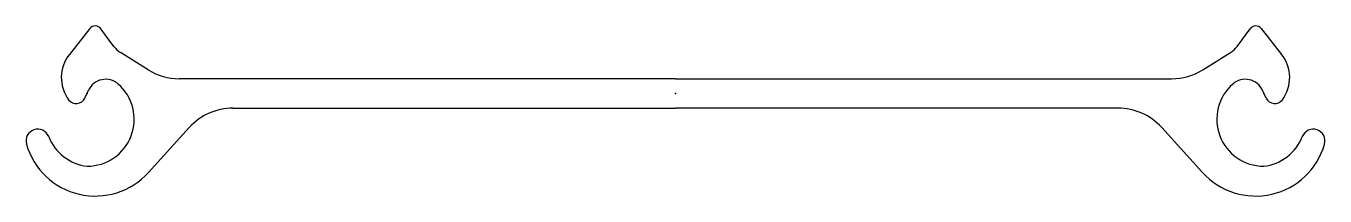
# Model space of a CAD drawing. Extents: x -26 to 526, y -44 to 29.
import ezdxf

# ---------------------------------------------------------------- set-up
doc = ezdxf.new("R2010")
doc.units = 0
doc.header["$MEASUREMENT"] = 0
doc.layers.get('0').update_dxf_attribs({"color": 5, "linetype": 'CONTINUOUS'})

msp = doc.modelspace()

# ---------------------------------------------------------------- linework, layer by layer
at = {"linetype": 'Continuous'}
for p, q in [((1.07039, 27.56481), (-7.59084, 16.61159)), ((11.35606, 19.9818), (5.84034, 27.48146)), ((488.64392, 19.9818), (494.15967, 27.48146)), ((498.9296, 27.56481), (507.59085, 16.61159)), ((25.92099, 10.04821), (14.11311, 17.42587)), ((474.07901, 10.04821), (485.8869, 17.42587)), ((250, 6.25), (39.16804, 6.25)), ((250, 6.25), (460.83197, 6.25)), ((-1.04699, -1.96351), (0.4939, 1.35685)), ((501.047, -1.96351), (499.5061, 1.35685)), ((61.91346, -6.25), (250, -6.25)), ((438.08655, -6.25), (250, -6.25)), ((26.07787, -33.56609), (43.38775, -14.46316)), ((473.92212, -33.56609), (456.61224, -14.46316))]:
    msp.add_line(p, q, dxfattribs=at)
for centre, radius, start, end in [((3.42358, 25.70403), 3, 36.33309, 141.66494), ((496.57642, 25.70403), 3, 38.33518, 143.66679), ((4.84185, 6.78047), 15.85, 141.66491, 216.55637), ((19.41193, 25.90658), 10, 216.33309, 238.00254), ((480.58807, 25.90658), 10, 301.99752, 323.66686), ((495.15814, 6.78047), 15.85, 323.44368, 38.33504), ((7.84127, -2.05285), 8.1, 48.67444, 155.10531), ((39.16804, 31.25), 25, 238.00253, 270), ((460.83197, 31.25), 25, 270, 301.99746), ((492.15872, -2.05285), 8.1, 24.89466, 131.32554), ((0.01419, -10.95), 19.95, 269.95924, 48.66644), ((499.98581, -10.95), 19.95, 131.33356, 270.04076), ((-4.67532, -0.2797), 4, 216.51798, 335.10531), ((504.67532, -0.2797), 4, 204.89472, 323.48211), ((61.91346, -31.25), 25, 90, 137.81911), ((438.08655, -31.25), 25, 42.18092, 90), ((-21.02035, -20.16813), 5, 21.44783, 196.12444), ((521.02032, -20.16813), 5, 343.87569, 158.55214), ((3.4765, -13.08615), 30.5, 196.12445, 317.81911), ((2.24843, -11.02679), 20, 201.44782, 263.54509), ((496.5235, -13.08615), 30.5, 222.18088, 343.87556), ((497.75159, -11.02679), 20, 276.45488, 338.55215)]:
    msp.add_arc(centre, radius, start, end, dxfattribs=at)
for p in [(0, 0), (250, 0), (500, 0)]:
    msp.add_point(p, dxfattribs=at)

doc.saveas('drawing.dxf')
